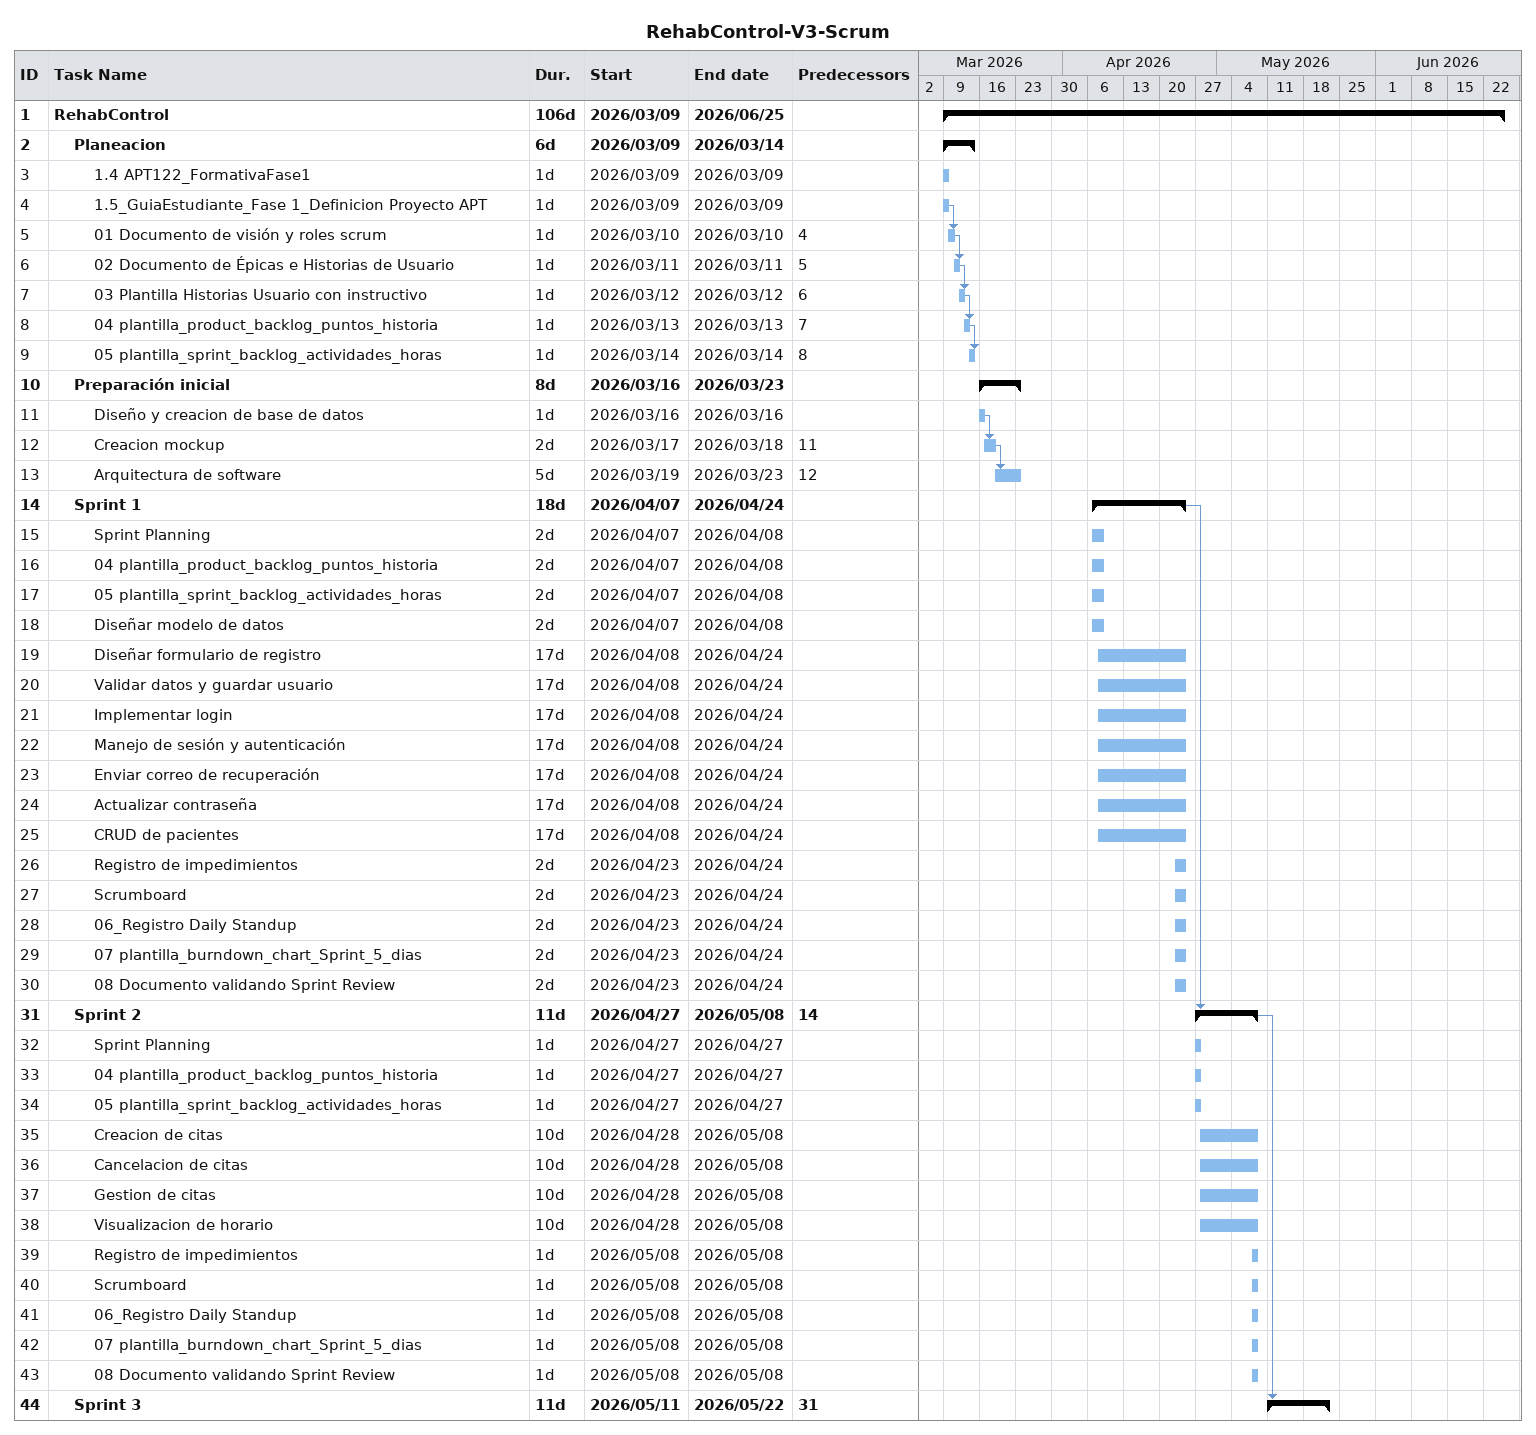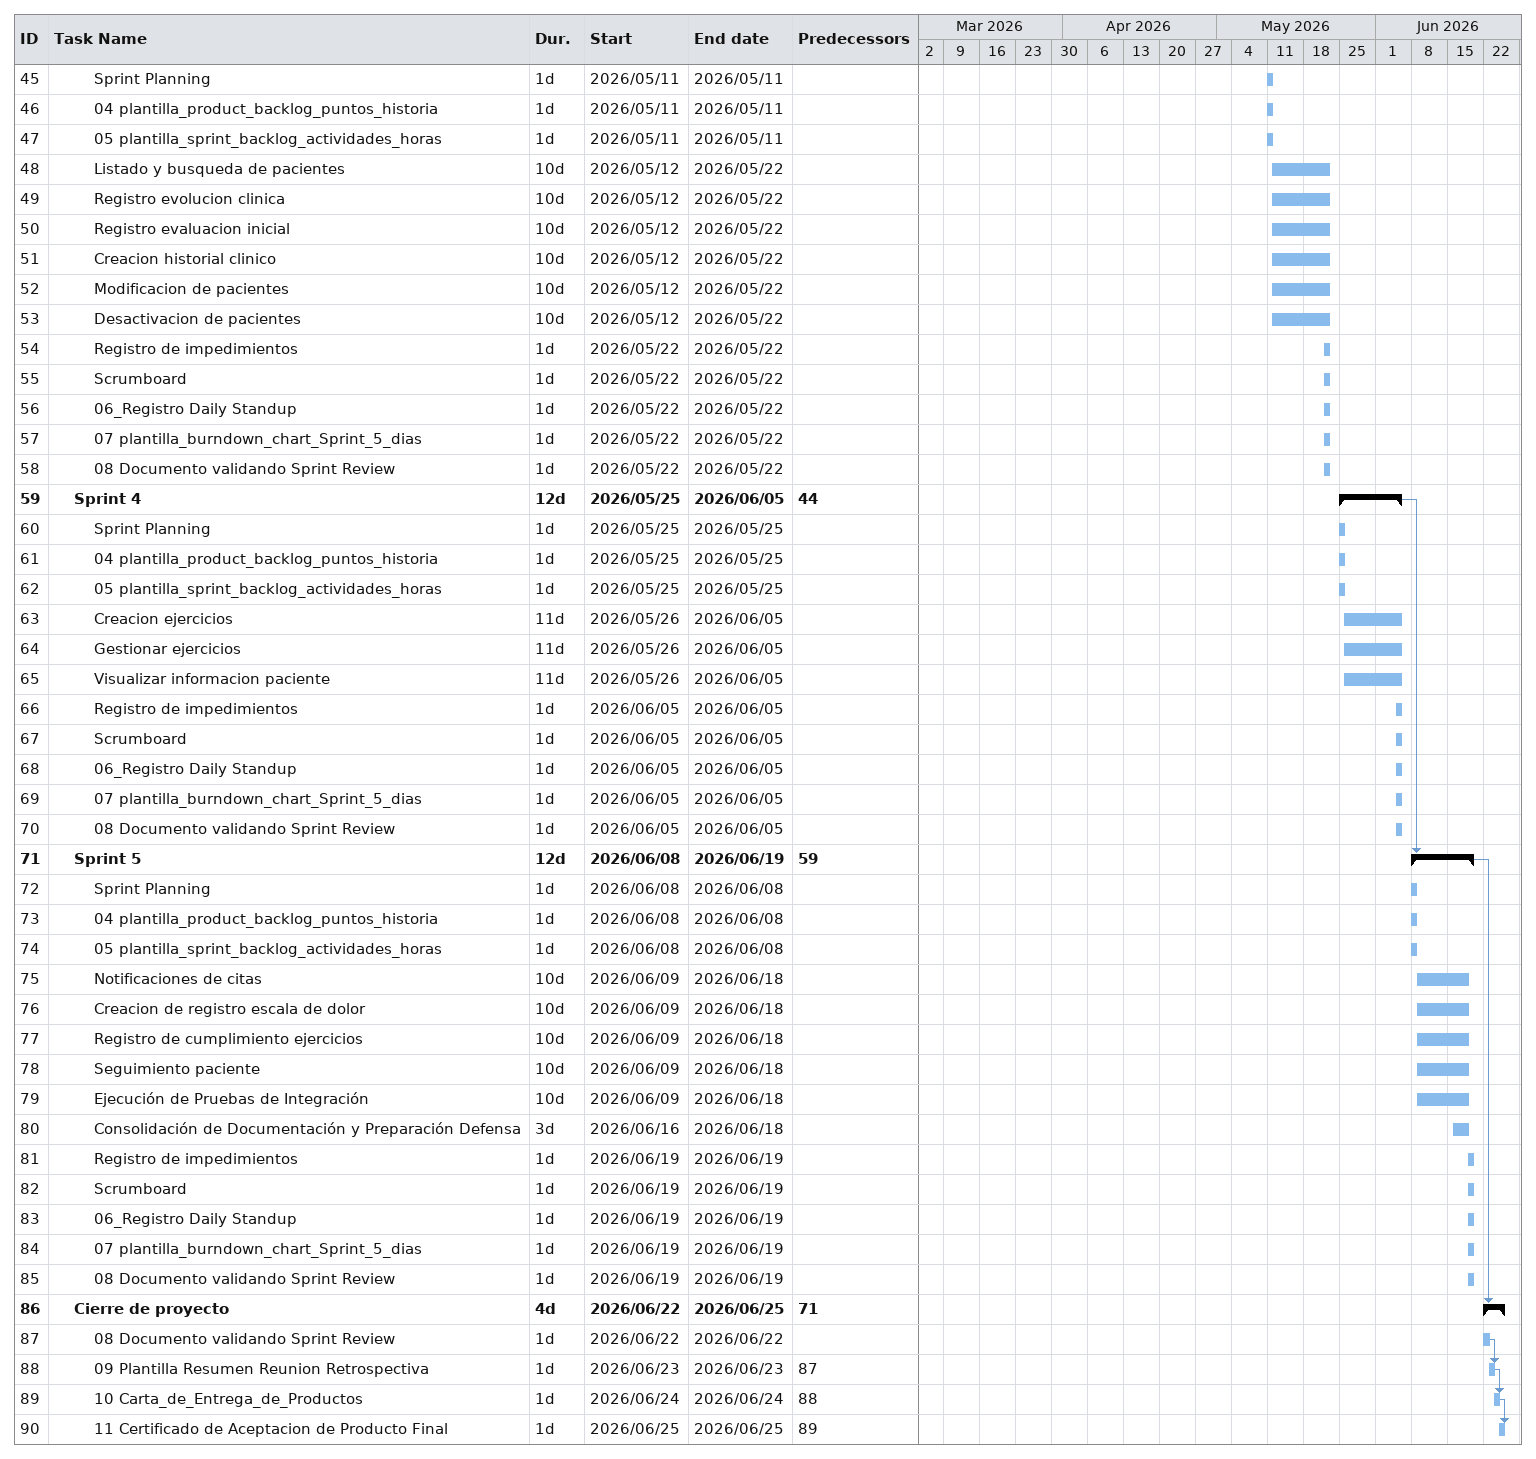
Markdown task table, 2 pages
RehabControl-V3-Scrum

| ID | Level | Task | Duration | Start | Finish | Predecessors |
|---|---|---|---|---|---|---|
| 1 | 1 | **RehabControl** | 106d | 2026-03-09 | 2026-06-25 |  |
| 2 | 2 | **Planeacion** | 6d | 2026-03-09 | 2026-03-14 |  |
| 3 | 3 | 1.4 APT122_FormativaFase1 | 1d | 2026-03-09 | 2026-03-09 |  |
| 4 | 3 | 1.5_GuiaEstudiante_Fase 1_Definicion Proyecto APT | 1d | 2026-03-09 | 2026-03-09 |  |
| 5 | 3 | 01 Documento de visión y roles scrum | 1d | 2026-03-10 | 2026-03-10 | 4 |
| 6 | 3 | 02 Documento de Épicas e Historias de Usuario | 1d | 2026-03-11 | 2026-03-11 | 5 |
| 7 | 3 | 03 Plantilla Historias Usuario con instructivo | 1d | 2026-03-12 | 2026-03-12 | 6 |
| 8 | 3 | 04 plantilla_product_backlog_puntos_historia | 1d | 2026-03-13 | 2026-03-13 | 7 |
| 9 | 3 | 05 plantilla_sprint_backlog_actividades_horas | 1d | 2026-03-14 | 2026-03-14 | 8 |
| 10 | 2 | **Preparación inicial** | 8d | 2026-03-16 | 2026-03-23 |  |
| 11 | 3 | Diseño y creacion de base de datos | 1d | 2026-03-16 | 2026-03-16 |  |
| 12 | 3 | Creacion mockup | 2d | 2026-03-17 | 2026-03-18 | 11 |
| 13 | 3 | Arquitectura de software | 5d | 2026-03-19 | 2026-03-23 | 12 |
| 14 | 2 | **Sprint 1** | 18d | 2026-04-07 | 2026-04-24 |  |
| 15 | 3 | Sprint Planning | 2d | 2026-04-07 | 2026-04-08 |  |
| 16 | 3 | 04 plantilla_product_backlog_puntos_historia | 2d | 2026-04-07 | 2026-04-08 |  |
| 17 | 3 | 05 plantilla_sprint_backlog_actividades_horas | 2d | 2026-04-07 | 2026-04-08 |  |
| 18 | 3 | Diseñar modelo de datos | 2d | 2026-04-07 | 2026-04-08 |  |
| 19 | 3 | Diseñar formulario de registro | 17d | 2026-04-08 | 2026-04-24 |  |
| 20 | 3 | Validar datos y guardar usuario | 17d | 2026-04-08 | 2026-04-24 |  |
| 21 | 3 | Implementar login | 17d | 2026-04-08 | 2026-04-24 |  |
| 22 | 3 | Manejo de sesión y autenticación | 17d | 2026-04-08 | 2026-04-24 |  |
| 23 | 3 | Enviar correo de recuperación | 17d | 2026-04-08 | 2026-04-24 |  |
| 24 | 3 | Actualizar contraseña | 17d | 2026-04-08 | 2026-04-24 |  |
| 25 | 3 | CRUD de pacientes | 17d | 2026-04-08 | 2026-04-24 |  |
| 26 | 3 | Registro de impedimientos | 2d | 2026-04-23 | 2026-04-24 |  |
| 27 | 3 | Scrumboard | 2d | 2026-04-23 | 2026-04-24 |  |
| 28 | 3 | 06_Registro Daily Standup | 2d | 2026-04-23 | 2026-04-24 |  |
| 29 | 3 | 07 plantilla_burndown_chart_Sprint_5_dias | 2d | 2026-04-23 | 2026-04-24 |  |
| 30 | 3 | 08 Documento validando Sprint Review | 2d | 2026-04-23 | 2026-04-24 |  |
| 31 | 2 | **Sprint 2** | 11d | 2026-04-27 | 2026-05-08 | 14 |
| 32 | 3 | Sprint Planning | 1d | 2026-04-27 | 2026-04-27 |  |
| 33 | 3 | 04 plantilla_product_backlog_puntos_historia | 1d | 2026-04-27 | 2026-04-27 |  |
| 34 | 3 | 05 plantilla_sprint_backlog_actividades_horas | 1d | 2026-04-27 | 2026-04-27 |  |
| 35 | 3 | Creacion de citas | 10d | 2026-04-28 | 2026-05-08 |  |
| 36 | 3 | Cancelacion de citas | 10d | 2026-04-28 | 2026-05-08 |  |
| 37 | 3 | Gestion de citas | 10d | 2026-04-28 | 2026-05-08 |  |
| 38 | 3 | Visualizacion de horario | 10d | 2026-04-28 | 2026-05-08 |  |
| 39 | 3 | Registro de impedimientos | 1d | 2026-05-08 | 2026-05-08 |  |
| 40 | 3 | Scrumboard | 1d | 2026-05-08 | 2026-05-08 |  |
| 41 | 3 | 06_Registro Daily Standup | 1d | 2026-05-08 | 2026-05-08 |  |
| 42 | 3 | 07 plantilla_burndown_chart_Sprint_5_dias | 1d | 2026-05-08 | 2026-05-08 |  |
| 43 | 3 | 08 Documento validando Sprint Review | 1d | 2026-05-08 | 2026-05-08 |  |
| 44 | 2 | **Sprint 3** | 11d | 2026-05-11 | 2026-05-22 | 31 |
| 45 | 3 | Sprint Planning | 1d | 2026-05-11 | 2026-05-11 |  |
| 46 | 3 | 04 plantilla_product_backlog_puntos_historia | 1d | 2026-05-11 | 2026-05-11 |  |
| 47 | 3 | 05 plantilla_sprint_backlog_actividades_horas | 1d | 2026-05-11 | 2026-05-11 |  |
| 48 | 3 | Listado y busqueda de pacientes | 10d | 2026-05-12 | 2026-05-22 |  |
| 49 | 3 | Registro evolucion clinica | 10d | 2026-05-12 | 2026-05-22 |  |
| 50 | 3 | Registro evaluacion inicial | 10d | 2026-05-12 | 2026-05-22 |  |
| 51 | 3 | Creacion historial clinico | 10d | 2026-05-12 | 2026-05-22 |  |
| 52 | 3 | Modificacion de pacientes | 10d | 2026-05-12 | 2026-05-22 |  |
| 53 | 3 | Desactivacion de pacientes | 10d | 2026-05-12 | 2026-05-22 |  |
| 54 | 3 | Registro de impedimientos | 1d | 2026-05-22 | 2026-05-22 |  |
| 55 | 3 | Scrumboard | 1d | 2026-05-22 | 2026-05-22 |  |
| 56 | 3 | 06_Registro Daily Standup | 1d | 2026-05-22 | 2026-05-22 |  |
| 57 | 3 | 07 plantilla_burndown_chart_Sprint_5_dias | 1d | 2026-05-22 | 2026-05-22 |  |
| 58 | 3 | 08 Documento validando Sprint Review | 1d | 2026-05-22 | 2026-05-22 |  |
| 59 | 2 | **Sprint 4** | 12d | 2026-05-25 | 2026-06-05 | 44 |
| 60 | 3 | Sprint Planning | 1d | 2026-05-25 | 2026-05-25 |  |
| 61 | 3 | 04 plantilla_product_backlog_puntos_historia | 1d | 2026-05-25 | 2026-05-25 |  |
| 62 | 3 | 05 plantilla_sprint_backlog_actividades_horas | 1d | 2026-05-25 | 2026-05-25 |  |
| 63 | 3 | Creacion ejercicios | 11d | 2026-05-26 | 2026-06-05 |  |
| 64 | 3 | Gestionar ejercicios | 11d | 2026-05-26 | 2026-06-05 |  |
| 65 | 3 | Visualizar informacion paciente | 11d | 2026-05-26 | 2026-06-05 |  |
| 66 | 3 | Registro de impedimientos | 1d | 2026-06-05 | 2026-06-05 |  |
| 67 | 3 | Scrumboard | 1d | 2026-06-05 | 2026-06-05 |  |
| 68 | 3 | 06_Registro Daily Standup | 1d | 2026-06-05 | 2026-06-05 |  |
| 69 | 3 | 07 plantilla_burndown_chart_Sprint_5_dias | 1d | 2026-06-05 | 2026-06-05 |  |
| 70 | 3 | 08 Documento validando Sprint Review | 1d | 2026-06-05 | 2026-06-05 |  |
| 71 | 2 | **Sprint 5** | 12d | 2026-06-08 | 2026-06-19 | 59 |
| 72 | 3 | Sprint Planning | 1d | 2026-06-08 | 2026-06-08 |  |
| 73 | 3 | 04 plantilla_product_backlog_puntos_historia | 1d | 2026-06-08 | 2026-06-08 |  |
| 74 | 3 | 05 plantilla_sprint_backlog_actividades_horas | 1d | 2026-06-08 | 2026-06-08 |  |
| 75 | 3 | Notificaciones de citas | 10d | 2026-06-09 | 2026-06-18 |  |
| 76 | 3 | Creacion de registro escala de dolor | 10d | 2026-06-09 | 2026-06-18 |  |
| 77 | 3 | Registro de cumplimiento ejercicios | 10d | 2026-06-09 | 2026-06-18 |  |
| 78 | 3 | Seguimiento paciente | 10d | 2026-06-09 | 2026-06-18 |  |
| 79 | 3 | Ejecución de Pruebas de Integración | 10d | 2026-06-09 | 2026-06-18 |  |
| 80 | 3 | Consolidación de Documentación y Preparación Defensa | 3d | 2026-06-16 | 2026-06-18 |  |
| 81 | 3 | Registro de impedimientos | 1d | 2026-06-19 | 2026-06-19 |  |
| 82 | 3 | Scrumboard | 1d | 2026-06-19 | 2026-06-19 |  |
| 83 | 3 | 06_Registro Daily Standup | 1d | 2026-06-19 | 2026-06-19 |  |
| 84 | 3 | 07 plantilla_burndown_chart_Sprint_5_dias | 1d | 2026-06-19 | 2026-06-19 |  |
| 85 | 3 | 08 Documento validando Sprint Review | 1d | 2026-06-19 | 2026-06-19 |  |
| 86 | 2 | **Cierre de proyecto** | 4d | 2026-06-22 | 2026-06-25 | 71 |
| 87 | 3 | 08 Documento validando Sprint Review | 1d | 2026-06-22 | 2026-06-22 |  |
| 88 | 3 | 09 Plantilla Resumen Reunion Retrospectiva | 1d | 2026-06-23 | 2026-06-23 | 87 |
| 89 | 3 | 10 Carta_de_Entrega_de_Productos | 1d | 2026-06-24 | 2026-06-24 | 88 |
| 90 | 3 | 11 Certificado de Aceptacion de Producto Final | 1d | 2026-06-25 | 2026-06-25 | 89 |
